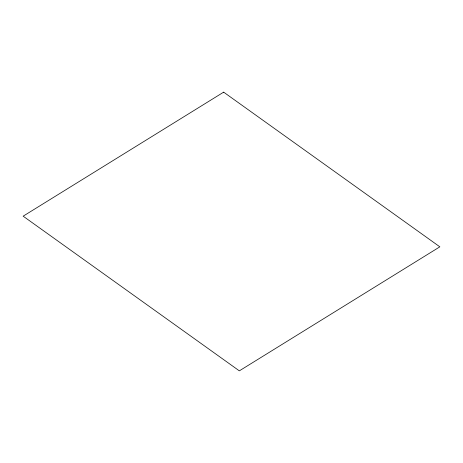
<?xml version="1.0" encoding="UTF-8"?>
<svg xmlns="http://www.w3.org/2000/svg" width="463" height="463" viewBox="0 0 463 463"><rect width="100%" height="100%" fill="white"/><g stroke="black" fill="none" stroke-linecap="round" stroke-linejoin="round"><path stroke-width="0.69" d="M223.658 92.149L23.15 216.175L239.342 370.851L439.85 246.825L223.658 92.149"/></g></svg>
